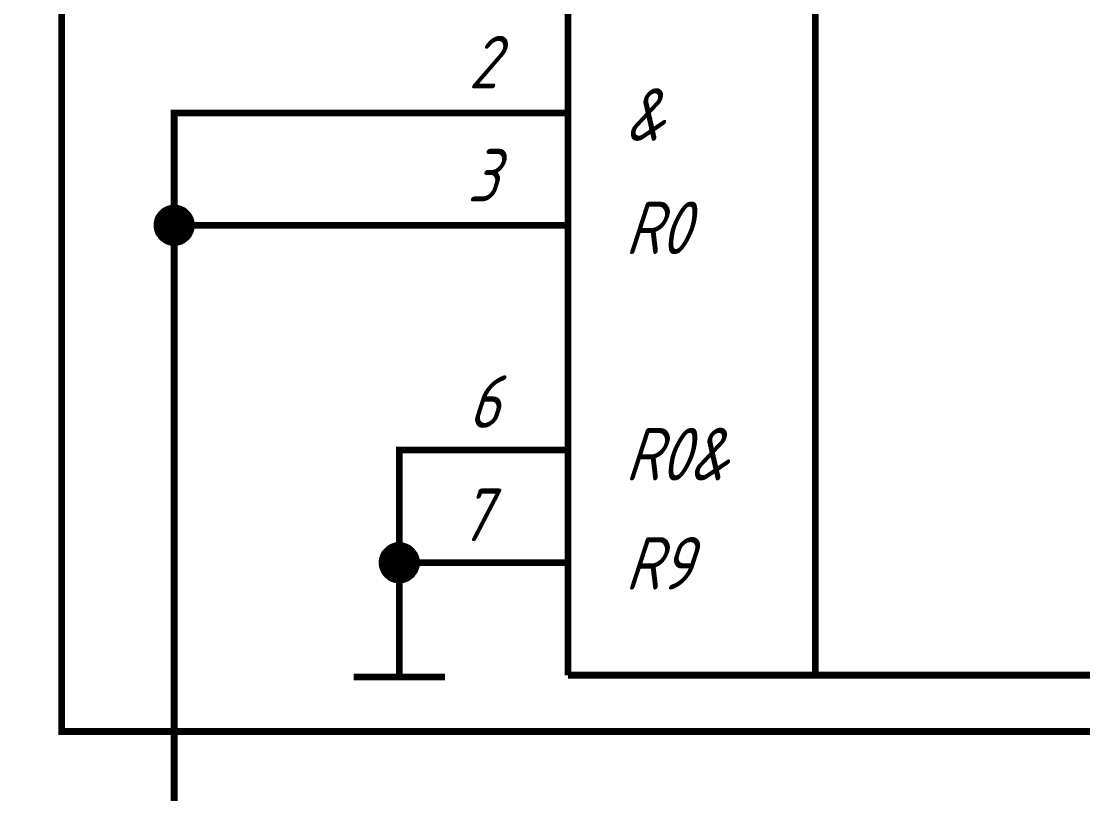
# Paper-space layout 'Layout1' of a CAD drawing. Header units: millimetres. Extents: x 0 to 420, y 0 to 297.
# Drawn here: x 218.31 to 265.48, y 232.37 to 266.72 of the extents above; entities that cross this region are included whole.
import ezdxf

# ---------------------------------------------------------------- set-up
doc = ezdxf.new("R2010")
doc.units = ezdxf.units.MM
doc.layers.add('Sheet', color=255, linetype='Continuous')
doc.styles.add('GOST', font='', dxfattribs={"oblique": 18})
doc.styles.get('GOST').set_extended_font_data('GOST type A')

psp = doc.layouts.get("Layout1")

# ---------------------------------------------------------------- linework, layer by layer
at = {"layer": 'Sheet'}
for points, const_width in [([(242.608, 237.645), (242.608, 282.642)], 0.3), ([(253.6, 282.642), (253.6, 237.645)], 0.3), ([(292.593, 190.144), (292.593, 235.141), (220.108, 235.141), (220.108, 277.645), (237.601, 277.645)], 0.3), ([(215.112, 185.147), (225.104, 185.147), (225.104, 195.141), (225.104, 200.15), (225.104, 257.645), (225.104, 262.642), (237.601, 262.642)], 0.3), ([(242.608, 262.642), (237.601, 262.642)], 0.3), ([(224.341, 257.645), (224.341, 257.69), (224.341, 257.724), (224.352, 257.757), (224.352, 257.802), (224.363, 257.836), (224.375, 257.87), (224.386, 257.915), (224.397, 257.948), (224.419, 257.982), (224.431, 258.016), (224.453, 258.038), (224.476, 258.072), (224.498, 258.105), (224.521, 258.128), (224.543, 258.162), (224.565, 258.184), (224.588, 258.206), (224.622, 258.24), (224.655, 258.263), (224.678, 258.285), (224.711, 258.296), (224.745, 258.319), (224.779, 258.33), (224.812, 258.352), (224.846, 258.364), (224.88, 258.375), (224.913, 258.386), (224.947, 258.397), (224.992, 258.397), (225.026, 258.409), (225.071, 258.409), (225.104, 258.409)], 0.3), ([(224.341, 257.645), (224.341, 257.69), (224.341, 257.724), (224.352, 257.757), (224.352, 257.802), (224.363, 257.836), (224.375, 257.87), (224.386, 257.915), (224.397, 257.948), (224.419, 257.982), (224.431, 258.016), (224.453, 258.038), (224.476, 258.072), (224.498, 258.105), (224.521, 258.128), (224.543, 258.162), (224.565, 258.184), (224.588, 258.206), (224.622, 258.24), (224.655, 258.263), (224.678, 258.285), (224.711, 258.296), (224.745, 258.319), (224.779, 258.33), (224.812, 258.352), (224.846, 258.364), (224.88, 258.375), (224.913, 258.386), (224.947, 258.397), (224.992, 258.397), (225.026, 258.409), (225.071, 258.409), (225.104, 258.409)], 0.3), ([(224.341, 257.645), (224.341, 257.69), (224.341, 257.724), (224.352, 257.757), (224.352, 257.802), (224.363, 257.836), (224.375, 257.87), (224.386, 257.915), (224.397, 257.948), (224.419, 257.982), (224.431, 258.016), (224.453, 258.038), (224.476, 258.072), (224.498, 258.105), (224.521, 258.128), (224.543, 258.162), (224.565, 258.184), (224.588, 258.206), (224.622, 258.24), (224.655, 258.263), (224.678, 258.285), (224.711, 258.296), (224.745, 258.319), (224.779, 258.33), (224.812, 258.352), (224.846, 258.364), (224.88, 258.375), (224.913, 258.386), (224.947, 258.397), (224.992, 258.397), (225.026, 258.409), (225.071, 258.409), (225.104, 258.409)], 0.3), ([(224.341, 257.645), (224.341, 257.69), (224.341, 257.724), (224.352, 257.757), (224.352, 257.802), (224.363, 257.836), (224.375, 257.87), (224.386, 257.915), (224.397, 257.948), (224.419, 257.982), (224.431, 258.016), (224.453, 258.038), (224.476, 258.072), (224.498, 258.105), (224.521, 258.128), (224.543, 258.162), (224.565, 258.184), (224.588, 258.206), (224.622, 258.24), (224.655, 258.263), (224.678, 258.285), (224.711, 258.296), (224.745, 258.319), (224.779, 258.33), (224.812, 258.352), (224.846, 258.364), (224.88, 258.375), (224.913, 258.386), (224.947, 258.397), (224.992, 258.397), (225.026, 258.409), (225.071, 258.409), (225.104, 258.409)], 0.3), ([(225.104, 258.409), (225.104, 258.409)], 0.3), ([(225.104, 258.409), (225.149, 258.409), (225.183, 258.409), (225.217, 258.397), (225.262, 258.397), (225.295, 258.386), (225.329, 258.375), (225.374, 258.364), (225.407, 258.352), (225.441, 258.33), (225.475, 258.319), (225.497, 258.296), (225.531, 258.285), (225.565, 258.263), (225.587, 258.24), (225.621, 258.206), (225.643, 258.184), (225.666, 258.162), (225.699, 258.128), (225.722, 258.105), (225.744, 258.072), (225.756, 258.038), (225.778, 258.016), (225.789, 257.982), (225.812, 257.948), (225.823, 257.915), (225.834, 257.87), (225.845, 257.836), (225.857, 257.802), (225.857, 257.757), (225.868, 257.724), (225.868, 257.69), (225.868, 257.645)], 0.3), ([(225.104, 258.409), (225.104, 258.409)], 0.3), ([(225.104, 258.409), (225.149, 258.409), (225.183, 258.409), (225.217, 258.397), (225.262, 258.397), (225.295, 258.386), (225.329, 258.375), (225.374, 258.364), (225.407, 258.352), (225.441, 258.33), (225.475, 258.319), (225.497, 258.296), (225.531, 258.285), (225.565, 258.263), (225.587, 258.24), (225.621, 258.206), (225.643, 258.184), (225.666, 258.162), (225.699, 258.128), (225.722, 258.105), (225.744, 258.072), (225.756, 258.038), (225.778, 258.016), (225.789, 257.982), (225.812, 257.948), (225.823, 257.915), (225.834, 257.87), (225.845, 257.836), (225.857, 257.802), (225.857, 257.757), (225.868, 257.724), (225.868, 257.69), (225.868, 257.645)], 0.3), ([(225.104, 258.409), (225.104, 258.409)], 0.3), ([(225.104, 258.409), (225.149, 258.409), (225.183, 258.409), (225.217, 258.397), (225.262, 258.397), (225.295, 258.386), (225.329, 258.375), (225.374, 258.364), (225.407, 258.352), (225.441, 258.33), (225.475, 258.319), (225.497, 258.296), (225.531, 258.285), (225.565, 258.263), (225.587, 258.24), (225.621, 258.206), (225.643, 258.184), (225.666, 258.162), (225.699, 258.128), (225.722, 258.105), (225.744, 258.072), (225.756, 258.038), (225.778, 258.016), (225.789, 257.982), (225.812, 257.948), (225.823, 257.915), (225.834, 257.87), (225.845, 257.836), (225.857, 257.802), (225.857, 257.757), (225.868, 257.724), (225.868, 257.69), (225.868, 257.645)], 0.3), ([(225.104, 258.409), (225.104, 258.409)], 0.3), ([(225.104, 258.409), (225.149, 258.409), (225.183, 258.409), (225.217, 258.397), (225.262, 258.397), (225.295, 258.386), (225.329, 258.375), (225.374, 258.364), (225.407, 258.352), (225.441, 258.33), (225.475, 258.319), (225.497, 258.296), (225.531, 258.285), (225.565, 258.263), (225.587, 258.24), (225.621, 258.206), (225.643, 258.184), (225.666, 258.162), (225.699, 258.128), (225.722, 258.105), (225.744, 258.072), (225.756, 258.038), (225.778, 258.016), (225.789, 257.982), (225.812, 257.948), (225.823, 257.915), (225.834, 257.87), (225.845, 257.836), (225.857, 257.802), (225.857, 257.757), (225.868, 257.724), (225.868, 257.69), (225.868, 257.645)], 0.3), ([(224.341, 257.645), (224.341, 257.69), (224.341, 257.724), (224.352, 257.757), (224.352, 257.802), (224.363, 257.836), (224.375, 257.87), (224.386, 257.915), (224.397, 257.948), (224.419, 257.982), (224.431, 258.016), (224.453, 258.038), (224.476, 258.072), (224.498, 258.105), (224.521, 258.128), (224.543, 258.162), (224.565, 258.184), (224.588, 258.206), (224.622, 258.24), (224.655, 258.263), (224.678, 258.285), (224.711, 258.296), (224.745, 258.319), (224.779, 258.33), (224.812, 258.352), (224.846, 258.364), (224.88, 258.375), (224.913, 258.386), (224.947, 258.397), (224.992, 258.397), (225.026, 258.409), (225.071, 258.409), (225.104, 258.409)], 0.0991), ([(224.341, 257.645), (224.341, 257.69), (224.341, 257.724), (224.352, 257.757), (224.352, 257.802), (224.363, 257.836), (224.375, 257.87), (224.386, 257.915), (224.397, 257.948), (224.419, 257.982), (224.431, 258.016), (224.453, 258.038), (224.476, 258.072), (224.498, 258.105), (224.521, 258.128), (224.543, 258.162), (224.565, 258.184), (224.588, 258.206), (224.622, 258.24), (224.655, 258.263), (224.678, 258.285), (224.711, 258.296), (224.745, 258.319), (224.779, 258.33), (224.812, 258.352), (224.846, 258.364), (224.88, 258.375), (224.913, 258.386), (224.947, 258.397), (224.992, 258.397), (225.026, 258.409), (225.071, 258.409), (225.104, 258.409)], 0.0991), ([(224.341, 257.645), (224.341, 257.69), (224.341, 257.724), (224.352, 257.757), (224.352, 257.802), (224.363, 257.836), (224.375, 257.87), (224.386, 257.915), (224.397, 257.948), (224.419, 257.982), (224.431, 258.016), (224.453, 258.038), (224.476, 258.072), (224.498, 258.105), (224.521, 258.128), (224.543, 258.162), (224.565, 258.184), (224.588, 258.206), (224.622, 258.24), (224.655, 258.263), (224.678, 258.285), (224.711, 258.296), (224.745, 258.319), (224.779, 258.33), (224.812, 258.352), (224.846, 258.364), (224.88, 258.375), (224.913, 258.386), (224.947, 258.397), (224.992, 258.397), (225.026, 258.409), (225.071, 258.409), (225.104, 258.409)], 0.0991), ([(224.341, 257.645), (224.341, 257.69), (224.341, 257.724), (224.352, 257.757), (224.352, 257.802), (224.363, 257.836), (224.375, 257.87), (224.386, 257.915), (224.397, 257.948), (224.419, 257.982), (224.431, 258.016), (224.453, 258.038), (224.476, 258.072), (224.498, 258.105), (224.521, 258.128), (224.543, 258.162), (224.565, 258.184), (224.588, 258.206), (224.622, 258.24), (224.655, 258.263), (224.678, 258.285), (224.711, 258.296), (224.745, 258.319), (224.779, 258.33), (224.812, 258.352), (224.846, 258.364), (224.88, 258.375), (224.913, 258.386), (224.947, 258.397), (224.992, 258.397), (225.026, 258.409), (225.071, 258.409), (225.104, 258.409)], 0.0991), ([(225.104, 258.409), (225.104, 258.409)], 0.0991), ([(225.104, 258.409), (225.149, 258.409), (225.183, 258.409), (225.217, 258.397), (225.262, 258.397), (225.295, 258.386), (225.329, 258.375), (225.374, 258.364), (225.407, 258.352), (225.441, 258.33), (225.475, 258.319), (225.497, 258.296), (225.531, 258.285), (225.565, 258.263), (225.587, 258.24), (225.621, 258.206), (225.643, 258.184), (225.666, 258.162), (225.699, 258.128), (225.722, 258.105), (225.744, 258.072), (225.756, 258.038), (225.778, 258.016), (225.789, 257.982), (225.812, 257.948), (225.823, 257.915), (225.834, 257.87), (225.845, 257.836), (225.857, 257.802), (225.857, 257.757), (225.868, 257.724), (225.868, 257.69), (225.868, 257.645)], 0.0991), ([(225.104, 258.409), (225.104, 258.409)], 0.0991), ([(225.104, 258.409), (225.149, 258.409), (225.183, 258.409), (225.217, 258.397), (225.262, 258.397), (225.295, 258.386), (225.329, 258.375), (225.374, 258.364), (225.407, 258.352), (225.441, 258.33), (225.475, 258.319), (225.497, 258.296), (225.531, 258.285), (225.565, 258.263), (225.587, 258.24), (225.621, 258.206), (225.643, 258.184), (225.666, 258.162), (225.699, 258.128), (225.722, 258.105), (225.744, 258.072), (225.756, 258.038), (225.778, 258.016), (225.789, 257.982), (225.812, 257.948), (225.823, 257.915), (225.834, 257.87), (225.845, 257.836), (225.857, 257.802), (225.857, 257.757), (225.868, 257.724), (225.868, 257.69), (225.868, 257.645)], 0.0991), ([(225.104, 258.409), (225.104, 258.409)], 0.0991), ([(225.104, 258.409), (225.149, 258.409), (225.183, 258.409), (225.217, 258.397), (225.262, 258.397), (225.295, 258.386), (225.329, 258.375), (225.374, 258.364), (225.407, 258.352), (225.441, 258.33), (225.475, 258.319), (225.497, 258.296), (225.531, 258.285), (225.565, 258.263), (225.587, 258.24), (225.621, 258.206), (225.643, 258.184), (225.666, 258.162), (225.699, 258.128), (225.722, 258.105), (225.744, 258.072), (225.756, 258.038), (225.778, 258.016), (225.789, 257.982), (225.812, 257.948), (225.823, 257.915), (225.834, 257.87), (225.845, 257.836), (225.857, 257.802), (225.857, 257.757), (225.868, 257.724), (225.868, 257.69), (225.868, 257.645)], 0.0991), ([(225.104, 258.409), (225.104, 258.409)], 0.0991), ([(225.104, 258.409), (225.149, 258.409), (225.183, 258.409), (225.217, 258.397), (225.262, 258.397), (225.295, 258.386), (225.329, 258.375), (225.374, 258.364), (225.407, 258.352), (225.441, 258.33), (225.475, 258.319), (225.497, 258.296), (225.531, 258.285), (225.565, 258.263), (225.587, 258.24), (225.621, 258.206), (225.643, 258.184), (225.666, 258.162), (225.699, 258.128), (225.722, 258.105), (225.744, 258.072), (225.756, 258.038), (225.778, 258.016), (225.789, 257.982), (225.812, 257.948), (225.823, 257.915), (225.834, 257.87), (225.845, 257.836), (225.857, 257.802), (225.857, 257.757), (225.868, 257.724), (225.868, 257.69), (225.868, 257.645)], 0.0991), ([(225.104, 256.881), (225.071, 256.881), (225.026, 256.881), (224.992, 256.893), (224.947, 256.893), (224.913, 256.904), (224.88, 256.915), (224.846, 256.926), (224.812, 256.938), (224.779, 256.96), (224.745, 256.971), (224.711, 256.994), (224.678, 257.016), (224.655, 257.039), (224.622, 257.061), (224.588, 257.084), (224.565, 257.106), (224.543, 257.128), (224.521, 257.162), (224.498, 257.196), (224.476, 257.218), (224.453, 257.252), (224.431, 257.286), (224.419, 257.319), (224.397, 257.353), (224.386, 257.387), (224.375, 257.42), (224.363, 257.454), (224.352, 257.488), (224.352, 257.533), (224.341, 257.566), (224.341, 257.611), (224.341, 257.645)], 0.3), ([(224.341, 257.645), (224.341, 257.645)], 0.3), ([(225.104, 256.881), (225.071, 256.881), (225.026, 256.881), (224.992, 256.893), (224.947, 256.893), (224.913, 256.904), (224.88, 256.915), (224.846, 256.926), (224.812, 256.938), (224.779, 256.96), (224.745, 256.971), (224.711, 256.994), (224.678, 257.016), (224.655, 257.039), (224.622, 257.061), (224.588, 257.084), (224.565, 257.106), (224.543, 257.128), (224.521, 257.162), (224.498, 257.196), (224.476, 257.218), (224.453, 257.252), (224.431, 257.286), (224.419, 257.319), (224.397, 257.353), (224.386, 257.387), (224.375, 257.42), (224.363, 257.454), (224.352, 257.488), (224.352, 257.533), (224.341, 257.566), (224.341, 257.611), (224.341, 257.645)], 0.3), ([(224.341, 257.645), (224.341, 257.645)], 0.3), ([(225.104, 256.881), (225.071, 256.881), (225.026, 256.881), (224.992, 256.893), (224.947, 256.893), (224.913, 256.904), (224.88, 256.915), (224.846, 256.926), (224.812, 256.938), (224.779, 256.96), (224.745, 256.971), (224.711, 256.994), (224.678, 257.016), (224.655, 257.039), (224.622, 257.061), (224.588, 257.084), (224.565, 257.106), (224.543, 257.128), (224.521, 257.162), (224.498, 257.196), (224.476, 257.218), (224.453, 257.252), (224.431, 257.286), (224.419, 257.319), (224.397, 257.353), (224.386, 257.387), (224.375, 257.42), (224.363, 257.454), (224.352, 257.488), (224.352, 257.533), (224.341, 257.566), (224.341, 257.611), (224.341, 257.645)], 0.3), ([(224.341, 257.645), (224.341, 257.645)], 0.3), ([(225.104, 256.881), (225.071, 256.881), (225.026, 256.881), (224.992, 256.893), (224.947, 256.893), (224.913, 256.904), (224.88, 256.915), (224.846, 256.926), (224.812, 256.938), (224.779, 256.96), (224.745, 256.971), (224.711, 256.994), (224.678, 257.016), (224.655, 257.039), (224.622, 257.061), (224.588, 257.084), (224.565, 257.106), (224.543, 257.128), (224.521, 257.162), (224.498, 257.196), (224.476, 257.218), (224.453, 257.252), (224.431, 257.286), (224.419, 257.319), (224.397, 257.353), (224.386, 257.387), (224.375, 257.42), (224.363, 257.454), (224.352, 257.488), (224.352, 257.533), (224.341, 257.566), (224.341, 257.611), (224.341, 257.645)], 0.3), ([(224.341, 257.645), (224.341, 257.645)], 0.3), ([(225.104, 256.881), (225.071, 256.881), (225.026, 256.881), (224.992, 256.893), (224.947, 256.893), (224.913, 256.904), (224.88, 256.915), (224.846, 256.926), (224.812, 256.938), (224.779, 256.96), (224.745, 256.971), (224.711, 256.994), (224.678, 257.016), (224.655, 257.039), (224.622, 257.061), (224.588, 257.084), (224.565, 257.106), (224.543, 257.128), (224.521, 257.162), (224.498, 257.196), (224.476, 257.218), (224.453, 257.252), (224.431, 257.286), (224.419, 257.319), (224.397, 257.353), (224.386, 257.387), (224.375, 257.42), (224.363, 257.454), (224.352, 257.488), (224.352, 257.533), (224.341, 257.566), (224.341, 257.611), (224.341, 257.645)], 0.0991), ([(224.341, 257.645), (224.341, 257.645)], 0.0991), ([(225.104, 256.881), (225.071, 256.881), (225.026, 256.881), (224.992, 256.893), (224.947, 256.893), (224.913, 256.904), (224.88, 256.915), (224.846, 256.926), (224.812, 256.938), (224.779, 256.96), (224.745, 256.971), (224.711, 256.994), (224.678, 257.016), (224.655, 257.039), (224.622, 257.061), (224.588, 257.084), (224.565, 257.106), (224.543, 257.128), (224.521, 257.162), (224.498, 257.196), (224.476, 257.218), (224.453, 257.252), (224.431, 257.286), (224.419, 257.319), (224.397, 257.353), (224.386, 257.387), (224.375, 257.42), (224.363, 257.454), (224.352, 257.488), (224.352, 257.533), (224.341, 257.566), (224.341, 257.611), (224.341, 257.645)], 0.0991), ([(224.341, 257.645), (224.341, 257.645)], 0.0991), ([(225.104, 256.881), (225.071, 256.881), (225.026, 256.881), (224.992, 256.893), (224.947, 256.893), (224.913, 256.904), (224.88, 256.915), (224.846, 256.926), (224.812, 256.938), (224.779, 256.96), (224.745, 256.971), (224.711, 256.994), (224.678, 257.016), (224.655, 257.039), (224.622, 257.061), (224.588, 257.084), (224.565, 257.106), (224.543, 257.128), (224.521, 257.162), (224.498, 257.196), (224.476, 257.218), (224.453, 257.252), (224.431, 257.286), (224.419, 257.319), (224.397, 257.353), (224.386, 257.387), (224.375, 257.42), (224.363, 257.454), (224.352, 257.488), (224.352, 257.533), (224.341, 257.566), (224.341, 257.611), (224.341, 257.645)], 0.0991), ([(224.341, 257.645), (224.341, 257.645)], 0.0991), ([(225.104, 256.881), (225.071, 256.881), (225.026, 256.881), (224.992, 256.893), (224.947, 256.893), (224.913, 256.904), (224.88, 256.915), (224.846, 256.926), (224.812, 256.938), (224.779, 256.96), (224.745, 256.971), (224.711, 256.994), (224.678, 257.016), (224.655, 257.039), (224.622, 257.061), (224.588, 257.084), (224.565, 257.106), (224.543, 257.128), (224.521, 257.162), (224.498, 257.196), (224.476, 257.218), (224.453, 257.252), (224.431, 257.286), (224.419, 257.319), (224.397, 257.353), (224.386, 257.387), (224.375, 257.42), (224.363, 257.454), (224.352, 257.488), (224.352, 257.533), (224.341, 257.566), (224.341, 257.611), (224.341, 257.645)], 0.0991), ([(224.341, 257.645), (224.341, 257.645)], 0.0991), ([(225.868, 257.645), (225.868, 257.611), (225.868, 257.566), (225.857, 257.533), (225.857, 257.488), (225.845, 257.454), (225.834, 257.42), (225.823, 257.387), (225.812, 257.353), (225.789, 257.319), (225.778, 257.286), (225.756, 257.252), (225.744, 257.218), (225.722, 257.196), (225.699, 257.162), (225.666, 257.128), (225.643, 257.106), (225.621, 257.084), (225.587, 257.061), (225.565, 257.039), (225.531, 257.016), (225.497, 256.994), (225.475, 256.971), (225.441, 256.96), (225.407, 256.938), (225.374, 256.926), (225.329, 256.915), (225.295, 256.904), (225.262, 256.893), (225.217, 256.893), (225.183, 256.881), (225.149, 256.881), (225.104, 256.881)], 0.3), ([(237.601, 257.645), (225.104, 257.645)], 0.3), ([(225.868, 257.645), (225.868, 257.611), (225.868, 257.566), (225.857, 257.533), (225.857, 257.488), (225.845, 257.454), (225.834, 257.42), (225.823, 257.387), (225.812, 257.353), (225.789, 257.319), (225.778, 257.286), (225.756, 257.252), (225.744, 257.218), (225.722, 257.196), (225.699, 257.162), (225.666, 257.128), (225.643, 257.106), (225.621, 257.084), (225.587, 257.061), (225.565, 257.039), (225.531, 257.016), (225.497, 256.994), (225.475, 256.971), (225.441, 256.96), (225.407, 256.938), (225.374, 256.926), (225.329, 256.915), (225.295, 256.904), (225.262, 256.893), (225.217, 256.893), (225.183, 256.881), (225.149, 256.881), (225.104, 256.881)], 0.3), ([(225.868, 257.645), (225.868, 257.611), (225.868, 257.566), (225.857, 257.533), (225.857, 257.488), (225.845, 257.454), (225.834, 257.42), (225.823, 257.387), (225.812, 257.353), (225.789, 257.319), (225.778, 257.286), (225.756, 257.252), (225.744, 257.218), (225.722, 257.196), (225.699, 257.162), (225.666, 257.128), (225.643, 257.106), (225.621, 257.084), (225.587, 257.061), (225.565, 257.039), (225.531, 257.016), (225.497, 256.994), (225.475, 256.971), (225.441, 256.96), (225.407, 256.938), (225.374, 256.926), (225.329, 256.915), (225.295, 256.904), (225.262, 256.893), (225.217, 256.893), (225.183, 256.881), (225.149, 256.881), (225.104, 256.881)], 0.3), ([(225.868, 257.645), (225.868, 257.611), (225.868, 257.566), (225.857, 257.533), (225.857, 257.488), (225.845, 257.454), (225.834, 257.42), (225.823, 257.387), (225.812, 257.353), (225.789, 257.319), (225.778, 257.286), (225.756, 257.252), (225.744, 257.218), (225.722, 257.196), (225.699, 257.162), (225.666, 257.128), (225.643, 257.106), (225.621, 257.084), (225.587, 257.061), (225.565, 257.039), (225.531, 257.016), (225.497, 256.994), (225.475, 256.971), (225.441, 256.96), (225.407, 256.938), (225.374, 256.926), (225.329, 256.915), (225.295, 256.904), (225.262, 256.893), (225.217, 256.893), (225.183, 256.881), (225.149, 256.881), (225.104, 256.881)], 0.3), ([(225.868, 257.645), (225.868, 257.611), (225.868, 257.566), (225.857, 257.533), (225.857, 257.488), (225.845, 257.454), (225.834, 257.42), (225.823, 257.387), (225.812, 257.353), (225.789, 257.319), (225.778, 257.286), (225.756, 257.252), (225.744, 257.218), (225.722, 257.196), (225.699, 257.162), (225.666, 257.128), (225.643, 257.106), (225.621, 257.084), (225.587, 257.061), (225.565, 257.039), (225.531, 257.016), (225.497, 256.994), (225.475, 256.971), (225.441, 256.96), (225.407, 256.938), (225.374, 256.926), (225.329, 256.915), (225.295, 256.904), (225.262, 256.893), (225.217, 256.893), (225.183, 256.881), (225.149, 256.881), (225.104, 256.881)], 0.0991), ([(225.868, 257.645), (225.868, 257.611), (225.868, 257.566), (225.857, 257.533), (225.857, 257.488), (225.845, 257.454), (225.834, 257.42), (225.823, 257.387), (225.812, 257.353), (225.789, 257.319), (225.778, 257.286), (225.756, 257.252), (225.744, 257.218), (225.722, 257.196), (225.699, 257.162), (225.666, 257.128), (225.643, 257.106), (225.621, 257.084), (225.587, 257.061), (225.565, 257.039), (225.531, 257.016), (225.497, 256.994), (225.475, 256.971), (225.441, 256.96), (225.407, 256.938), (225.374, 256.926), (225.329, 256.915), (225.295, 256.904), (225.262, 256.893), (225.217, 256.893), (225.183, 256.881), (225.149, 256.881), (225.104, 256.881)], 0.0991), ([(225.868, 257.645), (225.868, 257.611), (225.868, 257.566), (225.857, 257.533), (225.857, 257.488), (225.845, 257.454), (225.834, 257.42), (225.823, 257.387), (225.812, 257.353), (225.789, 257.319), (225.778, 257.286), (225.756, 257.252), (225.744, 257.218), (225.722, 257.196), (225.699, 257.162), (225.666, 257.128), (225.643, 257.106), (225.621, 257.084), (225.587, 257.061), (225.565, 257.039), (225.531, 257.016), (225.497, 256.994), (225.475, 256.971), (225.441, 256.96), (225.407, 256.938), (225.374, 256.926), (225.329, 256.915), (225.295, 256.904), (225.262, 256.893), (225.217, 256.893), (225.183, 256.881), (225.149, 256.881), (225.104, 256.881)], 0.0991), ([(225.868, 257.645), (225.868, 257.611), (225.868, 257.566), (225.857, 257.533), (225.857, 257.488), (225.845, 257.454), (225.834, 257.42), (225.823, 257.387), (225.812, 257.353), (225.789, 257.319), (225.778, 257.286), (225.756, 257.252), (225.744, 257.218), (225.722, 257.196), (225.699, 257.162), (225.666, 257.128), (225.643, 257.106), (225.621, 257.084), (225.587, 257.061), (225.565, 257.039), (225.531, 257.016), (225.497, 256.994), (225.475, 256.971), (225.441, 256.96), (225.407, 256.938), (225.374, 256.926), (225.329, 256.915), (225.295, 256.904), (225.262, 256.893), (225.217, 256.893), (225.183, 256.881), (225.149, 256.881), (225.104, 256.881)], 0.0991), ([(225.868, 257.645), (225.868, 257.645), (225.868, 257.645), (225.868, 257.645), (225.868, 257.645), (225.868, 257.645), (225.868, 257.645), (225.868, 257.645), (225.868, 257.645), (225.868, 257.645), (225.868, 257.645), (225.868, 257.645), (225.868, 257.645), (225.868, 257.645), (225.868, 257.645), (225.868, 257.645), (225.868, 257.645), (225.868, 257.645), (225.868, 257.645), (225.868, 257.645), (225.868, 257.645), (225.868, 257.645), (225.868, 257.645), (225.868, 257.645), (225.868, 257.645), (225.868, 257.645), (225.868, 257.645), (225.868, 257.645), (225.868, 257.645), (225.868, 257.645), (225.868, 257.645), (225.868, 257.645), (225.868, 257.645)], 0.3), ([(225.868, 257.645), (225.868, 257.645)], 0.3), ([(225.868, 257.645), (225.868, 257.645), (225.868, 257.645), (225.868, 257.645), (225.868, 257.645), (225.868, 257.645), (225.868, 257.645), (225.868, 257.645), (225.868, 257.645), (225.868, 257.645), (225.868, 257.645), (225.868, 257.645), (225.868, 257.645), (225.868, 257.645), (225.868, 257.645), (225.868, 257.645), (225.868, 257.645), (225.868, 257.645), (225.868, 257.645), (225.868, 257.645), (225.868, 257.645), (225.868, 257.645), (225.868, 257.645), (225.868, 257.645), (225.868, 257.645), (225.868, 257.645), (225.868, 257.645), (225.868, 257.645), (225.868, 257.645), (225.868, 257.645), (225.868, 257.645), (225.868, 257.645), (225.868, 257.645)], 0.3), ([(225.868, 257.645), (225.868, 257.645)], 0.3), ([(225.868, 257.645), (225.868, 257.645), (225.868, 257.645), (225.868, 257.645), (225.868, 257.645), (225.868, 257.645), (225.868, 257.645), (225.868, 257.645), (225.868, 257.645), (225.868, 257.645), (225.868, 257.645), (225.868, 257.645), (225.868, 257.645), (225.868, 257.645), (225.868, 257.645), (225.868, 257.645), (225.868, 257.645), (225.868, 257.645), (225.868, 257.645), (225.868, 257.645), (225.868, 257.645), (225.868, 257.645), (225.868, 257.645), (225.868, 257.645), (225.868, 257.645), (225.868, 257.645), (225.868, 257.645), (225.868, 257.645), (225.868, 257.645), (225.868, 257.645), (225.868, 257.645), (225.868, 257.645), (225.868, 257.645)], 0.3), ([(225.868, 257.645), (225.868, 257.645)], 0.3), ([(225.868, 257.645), (225.868, 257.645), (225.868, 257.645), (225.868, 257.645), (225.868, 257.645), (225.868, 257.645), (225.868, 257.645), (225.868, 257.645), (225.868, 257.645), (225.868, 257.645), (225.868, 257.645), (225.868, 257.645), (225.868, 257.645), (225.868, 257.645), (225.868, 257.645), (225.868, 257.645), (225.868, 257.645), (225.868, 257.645), (225.868, 257.645), (225.868, 257.645), (225.868, 257.645), (225.868, 257.645), (225.868, 257.645), (225.868, 257.645), (225.868, 257.645), (225.868, 257.645), (225.868, 257.645), (225.868, 257.645), (225.868, 257.645), (225.868, 257.645), (225.868, 257.645), (225.868, 257.645), (225.868, 257.645)], 0.3), ([(225.868, 257.645), (225.868, 257.645)], 0.3), ([(225.868, 257.645), (225.868, 257.645), (225.868, 257.645), (225.868, 257.645), (225.868, 257.645), (225.868, 257.645), (225.868, 257.645), (225.868, 257.645), (225.868, 257.645), (225.868, 257.645), (225.868, 257.645), (225.868, 257.645), (225.868, 257.645), (225.868, 257.645), (225.868, 257.645), (225.868, 257.645), (225.868, 257.645), (225.868, 257.645), (225.868, 257.645), (225.868, 257.645), (225.868, 257.645), (225.868, 257.645), (225.868, 257.645), (225.868, 257.645), (225.868, 257.645), (225.868, 257.645), (225.868, 257.645), (225.868, 257.645), (225.868, 257.645), (225.868, 257.645), (225.868, 257.645), (225.868, 257.645), (225.868, 257.645)], 0.0991), ([(225.868, 257.645), (225.868, 257.645)], 0.0991), ([(225.868, 257.645), (225.868, 257.645), (225.868, 257.645), (225.868, 257.645), (225.868, 257.645), (225.868, 257.645), (225.868, 257.645), (225.868, 257.645), (225.868, 257.645), (225.868, 257.645), (225.868, 257.645), (225.868, 257.645), (225.868, 257.645), (225.868, 257.645), (225.868, 257.645), (225.868, 257.645), (225.868, 257.645), (225.868, 257.645), (225.868, 257.645), (225.868, 257.645), (225.868, 257.645), (225.868, 257.645), (225.868, 257.645), (225.868, 257.645), (225.868, 257.645), (225.868, 257.645), (225.868, 257.645), (225.868, 257.645), (225.868, 257.645), (225.868, 257.645), (225.868, 257.645), (225.868, 257.645), (225.868, 257.645)], 0.0991), ([(225.868, 257.645), (225.868, 257.645)], 0.0991), ([(225.868, 257.645), (225.868, 257.645), (225.868, 257.645), (225.868, 257.645), (225.868, 257.645), (225.868, 257.645), (225.868, 257.645), (225.868, 257.645), (225.868, 257.645), (225.868, 257.645), (225.868, 257.645), (225.868, 257.645), (225.868, 257.645), (225.868, 257.645), (225.868, 257.645), (225.868, 257.645), (225.868, 257.645), (225.868, 257.645), (225.868, 257.645), (225.868, 257.645), (225.868, 257.645), (225.868, 257.645), (225.868, 257.645), (225.868, 257.645), (225.868, 257.645), (225.868, 257.645), (225.868, 257.645), (225.868, 257.645), (225.868, 257.645), (225.868, 257.645), (225.868, 257.645), (225.868, 257.645), (225.868, 257.645)], 0.0991), ([(225.868, 257.645), (225.868, 257.645)], 0.0991), ([(225.868, 257.645), (225.868, 257.645), (225.868, 257.645), (225.868, 257.645), (225.868, 257.645), (225.868, 257.645), (225.868, 257.645), (225.868, 257.645), (225.868, 257.645), (225.868, 257.645), (225.868, 257.645), (225.868, 257.645), (225.868, 257.645), (225.868, 257.645), (225.868, 257.645), (225.868, 257.645), (225.868, 257.645), (225.868, 257.645), (225.868, 257.645), (225.868, 257.645), (225.868, 257.645), (225.868, 257.645), (225.868, 257.645), (225.868, 257.645), (225.868, 257.645), (225.868, 257.645), (225.868, 257.645), (225.868, 257.645), (225.868, 257.645), (225.868, 257.645), (225.868, 257.645), (225.868, 257.645), (225.868, 257.645)], 0.0991), ([(225.868, 257.645), (225.868, 257.645)], 0.0991), ([(242.608, 257.645), (237.601, 257.645)], 0.3), ([(237.601, 242.642), (235.108, 242.642), (235.108, 247.651), (237.601, 247.651)], 0.3), ([(242.608, 247.651), (237.601, 247.651)], 0.3), ([(234.345, 242.642), (234.345, 242.687), (234.345, 242.721), (234.356, 242.755), (234.356, 242.799), (234.367, 242.833), (234.378, 242.867), (234.39, 242.912), (234.401, 242.945), (234.423, 242.979), (234.434, 243.013), (234.457, 243.035), (234.468, 243.069), (234.491, 243.103), (234.513, 243.125), (234.547, 243.159), (234.569, 243.181), (234.592, 243.204), (234.625, 243.237), (234.648, 243.26), (234.681, 243.282), (234.715, 243.294), (234.738, 243.316), (234.771, 243.327), (234.805, 243.35), (234.839, 243.361), (234.884, 243.372), (234.917, 243.383), (234.951, 243.395), (234.996, 243.395), (235.03, 243.406), (235.063, 243.406), (235.108, 243.406)], 0.3), ([(234.345, 242.642), (234.345, 242.687), (234.345, 242.721), (234.356, 242.755), (234.356, 242.799), (234.367, 242.833), (234.378, 242.867), (234.39, 242.912), (234.401, 242.945), (234.423, 242.979), (234.434, 243.013), (234.457, 243.035), (234.468, 243.069), (234.491, 243.103), (234.513, 243.125), (234.547, 243.159), (234.569, 243.181), (234.592, 243.204), (234.625, 243.237), (234.648, 243.26), (234.681, 243.282), (234.715, 243.294), (234.738, 243.316), (234.771, 243.327), (234.805, 243.35), (234.839, 243.361), (234.884, 243.372), (234.917, 243.383), (234.951, 243.395), (234.996, 243.395), (235.03, 243.406), (235.063, 243.406), (235.108, 243.406)], 0.3), ([(234.345, 242.642), (234.345, 242.687), (234.345, 242.721), (234.356, 242.755), (234.356, 242.799), (234.367, 242.833), (234.378, 242.867), (234.39, 242.912), (234.401, 242.945), (234.423, 242.979), (234.434, 243.013), (234.457, 243.035), (234.468, 243.069), (234.491, 243.103), (234.513, 243.125), (234.547, 243.159), (234.569, 243.181), (234.592, 243.204), (234.625, 243.237), (234.648, 243.26), (234.681, 243.282), (234.715, 243.294), (234.738, 243.316), (234.771, 243.327), (234.805, 243.35), (234.839, 243.361), (234.884, 243.372), (234.917, 243.383), (234.951, 243.395), (234.996, 243.395), (235.03, 243.406), (235.063, 243.406), (235.108, 243.406)], 0.3), ([(234.345, 242.642), (234.345, 242.687), (234.345, 242.721), (234.356, 242.755), (234.356, 242.799), (234.367, 242.833), (234.378, 242.867), (234.39, 242.912), (234.401, 242.945), (234.423, 242.979), (234.434, 243.013), (234.457, 243.035), (234.468, 243.069), (234.491, 243.103), (234.513, 243.125), (234.547, 243.159), (234.569, 243.181), (234.592, 243.204), (234.625, 243.237), (234.648, 243.26), (234.681, 243.282), (234.715, 243.294), (234.738, 243.316), (234.771, 243.327), (234.805, 243.35), (234.839, 243.361), (234.884, 243.372), (234.917, 243.383), (234.951, 243.395), (234.996, 243.395), (235.03, 243.406), (235.063, 243.406), (235.108, 243.406)], 0.3), ([(234.345, 242.642), (234.345, 242.687), (234.345, 242.721), (234.356, 242.755), (234.356, 242.799), (234.367, 242.833), (234.378, 242.867), (234.39, 242.912), (234.401, 242.945), (234.423, 242.979), (234.434, 243.013), (234.457, 243.035), (234.468, 243.069), (234.491, 243.103), (234.513, 243.125), (234.547, 243.159), (234.569, 243.181), (234.592, 243.204), (234.625, 243.237), (234.648, 243.26), (234.681, 243.282), (234.715, 243.294), (234.738, 243.316), (234.771, 243.327), (234.805, 243.35), (234.839, 243.361), (234.884, 243.372), (234.917, 243.383), (234.951, 243.395), (234.996, 243.395), (235.03, 243.406), (235.063, 243.406), (235.108, 243.406)], 0.0991), ([(234.345, 242.642), (234.345, 242.687), (234.345, 242.721), (234.356, 242.755), (234.356, 242.799), (234.367, 242.833), (234.378, 242.867), (234.39, 242.912), (234.401, 242.945), (234.423, 242.979), (234.434, 243.013), (234.457, 243.035), (234.468, 243.069), (234.491, 243.103), (234.513, 243.125), (234.547, 243.159), (234.569, 243.181), (234.592, 243.204), (234.625, 243.237), (234.648, 243.26), (234.681, 243.282), (234.715, 243.294), (234.738, 243.316), (234.771, 243.327), (234.805, 243.35), (234.839, 243.361), (234.884, 243.372), (234.917, 243.383), (234.951, 243.395), (234.996, 243.395), (235.03, 243.406), (235.063, 243.406), (235.108, 243.406)], 0.0991), ([(234.345, 242.642), (234.345, 242.687), (234.345, 242.721), (234.356, 242.755), (234.356, 242.799), (234.367, 242.833), (234.378, 242.867), (234.39, 242.912), (234.401, 242.945), (234.423, 242.979), (234.434, 243.013), (234.457, 243.035), (234.468, 243.069), (234.491, 243.103), (234.513, 243.125), (234.547, 243.159), (234.569, 243.181), (234.592, 243.204), (234.625, 243.237), (234.648, 243.26), (234.681, 243.282), (234.715, 243.294), (234.738, 243.316), (234.771, 243.327), (234.805, 243.35), (234.839, 243.361), (234.884, 243.372), (234.917, 243.383), (234.951, 243.395), (234.996, 243.395), (235.03, 243.406), (235.063, 243.406), (235.108, 243.406)], 0.0991), ([(234.345, 242.642), (234.345, 242.687), (234.345, 242.721), (234.356, 242.755), (234.356, 242.799), (234.367, 242.833), (234.378, 242.867), (234.39, 242.912), (234.401, 242.945), (234.423, 242.979), (234.434, 243.013), (234.457, 243.035), (234.468, 243.069), (234.491, 243.103), (234.513, 243.125), (234.547, 243.159), (234.569, 243.181), (234.592, 243.204), (234.625, 243.237), (234.648, 243.26), (234.681, 243.282), (234.715, 243.294), (234.738, 243.316), (234.771, 243.327), (234.805, 243.35), (234.839, 243.361), (234.884, 243.372), (234.917, 243.383), (234.951, 243.395), (234.996, 243.395), (235.03, 243.406), (235.063, 243.406), (235.108, 243.406)], 0.0991), ([(235.108, 243.406), (235.108, 243.406)], 0.3), ([(235.108, 243.406), (235.142, 243.406), (235.187, 243.406), (235.22, 243.395), (235.265, 243.395), (235.299, 243.383), (235.333, 243.372), (235.366, 243.361), (235.4, 243.35), (235.434, 243.327), (235.467, 243.316), (235.501, 243.294), (235.535, 243.282), (235.557, 243.26), (235.591, 243.237), (235.625, 243.204), (235.647, 243.181), (235.669, 243.159), (235.692, 243.125), (235.714, 243.103), (235.737, 243.069), (235.759, 243.035), (235.782, 243.013), (235.793, 242.979), (235.815, 242.945), (235.827, 242.912), (235.838, 242.867), (235.849, 242.833), (235.86, 242.799), (235.86, 242.755), (235.872, 242.721), (235.872, 242.687), (235.872, 242.642)], 0.3), ([(235.108, 243.406), (235.108, 243.406)], 0.3), ([(235.108, 243.406), (235.142, 243.406), (235.187, 243.406), (235.22, 243.395), (235.265, 243.395), (235.299, 243.383), (235.333, 243.372), (235.366, 243.361), (235.4, 243.35), (235.434, 243.327), (235.467, 243.316), (235.501, 243.294), (235.535, 243.282), (235.557, 243.26), (235.591, 243.237), (235.625, 243.204), (235.647, 243.181), (235.669, 243.159), (235.692, 243.125), (235.714, 243.103), (235.737, 243.069), (235.759, 243.035), (235.782, 243.013), (235.793, 242.979), (235.815, 242.945), (235.827, 242.912), (235.838, 242.867), (235.849, 242.833), (235.86, 242.799), (235.86, 242.755), (235.872, 242.721), (235.872, 242.687), (235.872, 242.642)], 0.3), ([(235.108, 243.406), (235.108, 243.406)], 0.3), ([(235.108, 243.406), (235.142, 243.406), (235.187, 243.406), (235.22, 243.395), (235.265, 243.395), (235.299, 243.383), (235.333, 243.372), (235.366, 243.361), (235.4, 243.35), (235.434, 243.327), (235.467, 243.316), (235.501, 243.294), (235.535, 243.282), (235.557, 243.26), (235.591, 243.237), (235.625, 243.204), (235.647, 243.181), (235.669, 243.159), (235.692, 243.125), (235.714, 243.103), (235.737, 243.069), (235.759, 243.035), (235.782, 243.013), (235.793, 242.979), (235.815, 242.945), (235.827, 242.912), (235.838, 242.867), (235.849, 242.833), (235.86, 242.799), (235.86, 242.755), (235.872, 242.721), (235.872, 242.687), (235.872, 242.642)], 0.3), ([(235.108, 243.406), (235.108, 243.406)], 0.3), ([(235.108, 243.406), (235.142, 243.406), (235.187, 243.406), (235.22, 243.395), (235.265, 243.395), (235.299, 243.383), (235.333, 243.372), (235.366, 243.361), (235.4, 243.35), (235.434, 243.327), (235.467, 243.316), (235.501, 243.294), (235.535, 243.282), (235.557, 243.26), (235.591, 243.237), (235.625, 243.204), (235.647, 243.181), (235.669, 243.159), (235.692, 243.125), (235.714, 243.103), (235.737, 243.069), (235.759, 243.035), (235.782, 243.013), (235.793, 242.979), (235.815, 242.945), (235.827, 242.912), (235.838, 242.867), (235.849, 242.833), (235.86, 242.799), (235.86, 242.755), (235.872, 242.721), (235.872, 242.687), (235.872, 242.642)], 0.3), ([(235.108, 243.406), (235.108, 243.406)], 0.0991), ([(235.108, 243.406), (235.142, 243.406), (235.187, 243.406), (235.22, 243.395), (235.265, 243.395), (235.299, 243.383), (235.333, 243.372), (235.366, 243.361), (235.4, 243.35), (235.434, 243.327), (235.467, 243.316), (235.501, 243.294), (235.535, 243.282), (235.557, 243.26), (235.591, 243.237), (235.625, 243.204), (235.647, 243.181), (235.669, 243.159), (235.692, 243.125), (235.714, 243.103), (235.737, 243.069), (235.759, 243.035), (235.782, 243.013), (235.793, 242.979), (235.815, 242.945), (235.827, 242.912), (235.838, 242.867), (235.849, 242.833), (235.86, 242.799), (235.86, 242.755), (235.872, 242.721), (235.872, 242.687), (235.872, 242.642)], 0.0991), ([(235.108, 243.406), (235.108, 243.406)], 0.0991), ([(235.108, 243.406), (235.142, 243.406), (235.187, 243.406), (235.22, 243.395), (235.265, 243.395), (235.299, 243.383), (235.333, 243.372), (235.366, 243.361), (235.4, 243.35), (235.434, 243.327), (235.467, 243.316), (235.501, 243.294), (235.535, 243.282), (235.557, 243.26), (235.591, 243.237), (235.625, 243.204), (235.647, 243.181), (235.669, 243.159), (235.692, 243.125), (235.714, 243.103), (235.737, 243.069), (235.759, 243.035), (235.782, 243.013), (235.793, 242.979), (235.815, 242.945), (235.827, 242.912), (235.838, 242.867), (235.849, 242.833), (235.86, 242.799), (235.86, 242.755), (235.872, 242.721), (235.872, 242.687), (235.872, 242.642)], 0.0991), ([(235.108, 243.406), (235.108, 243.406)], 0.0991), ([(235.108, 243.406), (235.142, 243.406), (235.187, 243.406), (235.22, 243.395), (235.265, 243.395), (235.299, 243.383), (235.333, 243.372), (235.366, 243.361), (235.4, 243.35), (235.434, 243.327), (235.467, 243.316), (235.501, 243.294), (235.535, 243.282), (235.557, 243.26), (235.591, 243.237), (235.625, 243.204), (235.647, 243.181), (235.669, 243.159), (235.692, 243.125), (235.714, 243.103), (235.737, 243.069), (235.759, 243.035), (235.782, 243.013), (235.793, 242.979), (235.815, 242.945), (235.827, 242.912), (235.838, 242.867), (235.849, 242.833), (235.86, 242.799), (235.86, 242.755), (235.872, 242.721), (235.872, 242.687), (235.872, 242.642)], 0.0991), ([(235.108, 243.406), (235.108, 243.406)], 0.0991), ([(235.108, 243.406), (235.142, 243.406), (235.187, 243.406), (235.22, 243.395), (235.265, 243.395), (235.299, 243.383), (235.333, 243.372), (235.366, 243.361), (235.4, 243.35), (235.434, 243.327), (235.467, 243.316), (235.501, 243.294), (235.535, 243.282), (235.557, 243.26), (235.591, 243.237), (235.625, 243.204), (235.647, 243.181), (235.669, 243.159), (235.692, 243.125), (235.714, 243.103), (235.737, 243.069), (235.759, 243.035), (235.782, 243.013), (235.793, 242.979), (235.815, 242.945), (235.827, 242.912), (235.838, 242.867), (235.849, 242.833), (235.86, 242.799), (235.86, 242.755), (235.872, 242.721), (235.872, 242.687), (235.872, 242.642)], 0.0991), ([(235.108, 241.879), (235.063, 241.879), (235.03, 241.879), (234.996, 241.89), (234.951, 241.89), (234.917, 241.901), (234.884, 241.912), (234.839, 241.924), (234.805, 241.935), (234.771, 241.957), (234.738, 241.968), (234.715, 241.991), (234.681, 242.013), (234.648, 242.036), (234.625, 242.058), (234.592, 242.081), (234.569, 242.103), (234.547, 242.126), (234.513, 242.159), (234.491, 242.193), (234.468, 242.216), (234.457, 242.249), (234.434, 242.283), (234.423, 242.317), (234.401, 242.35), (234.39, 242.384), (234.378, 242.418), (234.367, 242.451), (234.356, 242.485), (234.356, 242.53), (234.345, 242.564), (234.345, 242.609), (234.345, 242.642)], 0.3), ([(234.345, 242.642), (234.345, 242.642)], 0.3), ([(235.108, 241.879), (235.063, 241.879), (235.03, 241.879), (234.996, 241.89), (234.951, 241.89), (234.917, 241.901), (234.884, 241.912), (234.839, 241.924), (234.805, 241.935), (234.771, 241.957), (234.738, 241.968), (234.715, 241.991), (234.681, 242.013), (234.648, 242.036), (234.625, 242.058), (234.592, 242.081), (234.569, 242.103), (234.547, 242.126), (234.513, 242.159), (234.491, 242.193), (234.468, 242.216), (234.457, 242.249), (234.434, 242.283), (234.423, 242.317), (234.401, 242.35), (234.39, 242.384), (234.378, 242.418), (234.367, 242.451), (234.356, 242.485), (234.356, 242.53), (234.345, 242.564), (234.345, 242.609), (234.345, 242.642)], 0.3), ([(234.345, 242.642), (234.345, 242.642)], 0.3), ([(235.108, 241.879), (235.063, 241.879), (235.03, 241.879), (234.996, 241.89), (234.951, 241.89), (234.917, 241.901), (234.884, 241.912), (234.839, 241.924), (234.805, 241.935), (234.771, 241.957), (234.738, 241.968), (234.715, 241.991), (234.681, 242.013), (234.648, 242.036), (234.625, 242.058), (234.592, 242.081), (234.569, 242.103), (234.547, 242.126), (234.513, 242.159), (234.491, 242.193), (234.468, 242.216), (234.457, 242.249), (234.434, 242.283), (234.423, 242.317), (234.401, 242.35), (234.39, 242.384), (234.378, 242.418), (234.367, 242.451), (234.356, 242.485), (234.356, 242.53), (234.345, 242.564), (234.345, 242.609), (234.345, 242.642)], 0.3), ([(234.345, 242.642), (234.345, 242.642)], 0.3), ([(235.108, 241.879), (235.063, 241.879), (235.03, 241.879), (234.996, 241.89), (234.951, 241.89), (234.917, 241.901), (234.884, 241.912), (234.839, 241.924), (234.805, 241.935), (234.771, 241.957), (234.738, 241.968), (234.715, 241.991), (234.681, 242.013), (234.648, 242.036), (234.625, 242.058), (234.592, 242.081), (234.569, 242.103), (234.547, 242.126), (234.513, 242.159), (234.491, 242.193), (234.468, 242.216), (234.457, 242.249), (234.434, 242.283), (234.423, 242.317), (234.401, 242.35), (234.39, 242.384), (234.378, 242.418), (234.367, 242.451), (234.356, 242.485), (234.356, 242.53), (234.345, 242.564), (234.345, 242.609), (234.345, 242.642)], 0.3), ([(234.345, 242.642), (234.345, 242.642)], 0.3), ([(235.108, 241.879), (235.063, 241.879), (235.03, 241.879), (234.996, 241.89), (234.951, 241.89), (234.917, 241.901), (234.884, 241.912), (234.839, 241.924), (234.805, 241.935), (234.771, 241.957), (234.738, 241.968), (234.715, 241.991), (234.681, 242.013), (234.648, 242.036), (234.625, 242.058), (234.592, 242.081), (234.569, 242.103), (234.547, 242.126), (234.513, 242.159), (234.491, 242.193), (234.468, 242.216), (234.457, 242.249), (234.434, 242.283), (234.423, 242.317), (234.401, 242.35), (234.39, 242.384), (234.378, 242.418), (234.367, 242.451), (234.356, 242.485), (234.356, 242.53), (234.345, 242.564), (234.345, 242.609), (234.345, 242.642)], 0.0991), ([(234.345, 242.642), (234.345, 242.642)], 0.0991), ([(235.108, 241.879), (235.063, 241.879), (235.03, 241.879), (234.996, 241.89), (234.951, 241.89), (234.917, 241.901), (234.884, 241.912), (234.839, 241.924), (234.805, 241.935), (234.771, 241.957), (234.738, 241.968), (234.715, 241.991), (234.681, 242.013), (234.648, 242.036), (234.625, 242.058), (234.592, 242.081), (234.569, 242.103), (234.547, 242.126), (234.513, 242.159), (234.491, 242.193), (234.468, 242.216), (234.457, 242.249), (234.434, 242.283), (234.423, 242.317), (234.401, 242.35), (234.39, 242.384), (234.378, 242.418), (234.367, 242.451), (234.356, 242.485), (234.356, 242.53), (234.345, 242.564), (234.345, 242.609), (234.345, 242.642)], 0.0991), ([(234.345, 242.642), (234.345, 242.642)], 0.0991), ([(235.108, 241.879), (235.063, 241.879), (235.03, 241.879), (234.996, 241.89), (234.951, 241.89), (234.917, 241.901), (234.884, 241.912), (234.839, 241.924), (234.805, 241.935), (234.771, 241.957), (234.738, 241.968), (234.715, 241.991), (234.681, 242.013), (234.648, 242.036), (234.625, 242.058), (234.592, 242.081), (234.569, 242.103), (234.547, 242.126), (234.513, 242.159), (234.491, 242.193), (234.468, 242.216), (234.457, 242.249), (234.434, 242.283), (234.423, 242.317), (234.401, 242.35), (234.39, 242.384), (234.378, 242.418), (234.367, 242.451), (234.356, 242.485), (234.356, 242.53), (234.345, 242.564), (234.345, 242.609), (234.345, 242.642)], 0.0991), ([(234.345, 242.642), (234.345, 242.642)], 0.0991), ([(235.108, 241.879), (235.063, 241.879), (235.03, 241.879), (234.996, 241.89), (234.951, 241.89), (234.917, 241.901), (234.884, 241.912), (234.839, 241.924), (234.805, 241.935), (234.771, 241.957), (234.738, 241.968), (234.715, 241.991), (234.681, 242.013), (234.648, 242.036), (234.625, 242.058), (234.592, 242.081), (234.569, 242.103), (234.547, 242.126), (234.513, 242.159), (234.491, 242.193), (234.468, 242.216), (234.457, 242.249), (234.434, 242.283), (234.423, 242.317), (234.401, 242.35), (234.39, 242.384), (234.378, 242.418), (234.367, 242.451), (234.356, 242.485), (234.356, 242.53), (234.345, 242.564), (234.345, 242.609), (234.345, 242.642)], 0.0991), ([(234.345, 242.642), (234.345, 242.642)], 0.0991), ([(235.108, 242.642), (235.108, 237.566)], 0.3), ([(235.872, 242.642), (235.872, 242.609), (235.872, 242.564), (235.86, 242.53), (235.86, 242.485), (235.849, 242.451), (235.838, 242.418), (235.827, 242.384), (235.815, 242.35), (235.793, 242.317), (235.782, 242.283), (235.759, 242.249), (235.737, 242.216), (235.714, 242.193), (235.692, 242.159), (235.669, 242.126), (235.647, 242.103), (235.625, 242.081), (235.591, 242.058), (235.557, 242.036), (235.535, 242.013), (235.501, 241.991), (235.467, 241.968), (235.434, 241.957), (235.4, 241.935), (235.366, 241.924), (235.333, 241.912), (235.299, 241.901), (235.265, 241.89), (235.22, 241.89), (235.187, 241.879), (235.142, 241.879), (235.108, 241.879)], 0.3), ([(235.872, 242.642), (235.872, 242.609), (235.872, 242.564), (235.86, 242.53), (235.86, 242.485), (235.849, 242.451), (235.838, 242.418), (235.827, 242.384), (235.815, 242.35), (235.793, 242.317), (235.782, 242.283), (235.759, 242.249), (235.737, 242.216), (235.714, 242.193), (235.692, 242.159), (235.669, 242.126), (235.647, 242.103), (235.625, 242.081), (235.591, 242.058), (235.557, 242.036), (235.535, 242.013), (235.501, 241.991), (235.467, 241.968), (235.434, 241.957), (235.4, 241.935), (235.366, 241.924), (235.333, 241.912), (235.299, 241.901), (235.265, 241.89), (235.22, 241.89), (235.187, 241.879), (235.142, 241.879), (235.108, 241.879)], 0.3), ([(235.872, 242.642), (235.872, 242.609), (235.872, 242.564), (235.86, 242.53), (235.86, 242.485), (235.849, 242.451), (235.838, 242.418), (235.827, 242.384), (235.815, 242.35), (235.793, 242.317), (235.782, 242.283), (235.759, 242.249), (235.737, 242.216), (235.714, 242.193), (235.692, 242.159), (235.669, 242.126), (235.647, 242.103), (235.625, 242.081), (235.591, 242.058), (235.557, 242.036), (235.535, 242.013), (235.501, 241.991), (235.467, 241.968), (235.434, 241.957), (235.4, 241.935), (235.366, 241.924), (235.333, 241.912), (235.299, 241.901), (235.265, 241.89), (235.22, 241.89), (235.187, 241.879), (235.142, 241.879), (235.108, 241.879)], 0.3), ([(235.872, 242.642), (235.872, 242.609), (235.872, 242.564), (235.86, 242.53), (235.86, 242.485), (235.849, 242.451), (235.838, 242.418), (235.827, 242.384), (235.815, 242.35), (235.793, 242.317), (235.782, 242.283), (235.759, 242.249), (235.737, 242.216), (235.714, 242.193), (235.692, 242.159), (235.669, 242.126), (235.647, 242.103), (235.625, 242.081), (235.591, 242.058), (235.557, 242.036), (235.535, 242.013), (235.501, 241.991), (235.467, 241.968), (235.434, 241.957), (235.4, 241.935), (235.366, 241.924), (235.333, 241.912), (235.299, 241.901), (235.265, 241.89), (235.22, 241.89), (235.187, 241.879), (235.142, 241.879), (235.108, 241.879)], 0.3), ([(235.872, 242.642), (235.872, 242.609), (235.872, 242.564), (235.86, 242.53), (235.86, 242.485), (235.849, 242.451), (235.838, 242.418), (235.827, 242.384), (235.815, 242.35), (235.793, 242.317), (235.782, 242.283), (235.759, 242.249), (235.737, 242.216), (235.714, 242.193), (235.692, 242.159), (235.669, 242.126), (235.647, 242.103), (235.625, 242.081), (235.591, 242.058), (235.557, 242.036), (235.535, 242.013), (235.501, 241.991), (235.467, 241.968), (235.434, 241.957), (235.4, 241.935), (235.366, 241.924), (235.333, 241.912), (235.299, 241.901), (235.265, 241.89), (235.22, 241.89), (235.187, 241.879), (235.142, 241.879), (235.108, 241.879)], 0.0991), ([(235.872, 242.642), (235.872, 242.609), (235.872, 242.564), (235.86, 242.53), (235.86, 242.485), (235.849, 242.451), (235.838, 242.418), (235.827, 242.384), (235.815, 242.35), (235.793, 242.317), (235.782, 242.283), (235.759, 242.249), (235.737, 242.216), (235.714, 242.193), (235.692, 242.159), (235.669, 242.126), (235.647, 242.103), (235.625, 242.081), (235.591, 242.058), (235.557, 242.036), (235.535, 242.013), (235.501, 241.991), (235.467, 241.968), (235.434, 241.957), (235.4, 241.935), (235.366, 241.924), (235.333, 241.912), (235.299, 241.901), (235.265, 241.89), (235.22, 241.89), (235.187, 241.879), (235.142, 241.879), (235.108, 241.879)], 0.0991), ([(235.872, 242.642), (235.872, 242.609), (235.872, 242.564), (235.86, 242.53), (235.86, 242.485), (235.849, 242.451), (235.838, 242.418), (235.827, 242.384), (235.815, 242.35), (235.793, 242.317), (235.782, 242.283), (235.759, 242.249), (235.737, 242.216), (235.714, 242.193), (235.692, 242.159), (235.669, 242.126), (235.647, 242.103), (235.625, 242.081), (235.591, 242.058), (235.557, 242.036), (235.535, 242.013), (235.501, 241.991), (235.467, 241.968), (235.434, 241.957), (235.4, 241.935), (235.366, 241.924), (235.333, 241.912), (235.299, 241.901), (235.265, 241.89), (235.22, 241.89), (235.187, 241.879), (235.142, 241.879), (235.108, 241.879)], 0.0991), ([(235.872, 242.642), (235.872, 242.609), (235.872, 242.564), (235.86, 242.53), (235.86, 242.485), (235.849, 242.451), (235.838, 242.418), (235.827, 242.384), (235.815, 242.35), (235.793, 242.317), (235.782, 242.283), (235.759, 242.249), (235.737, 242.216), (235.714, 242.193), (235.692, 242.159), (235.669, 242.126), (235.647, 242.103), (235.625, 242.081), (235.591, 242.058), (235.557, 242.036), (235.535, 242.013), (235.501, 241.991), (235.467, 241.968), (235.434, 241.957), (235.4, 241.935), (235.366, 241.924), (235.333, 241.912), (235.299, 241.901), (235.265, 241.89), (235.22, 241.89), (235.187, 241.879), (235.142, 241.879), (235.108, 241.879)], 0.0991), ([(235.872, 242.642), (235.872, 242.642), (235.872, 242.642), (235.872, 242.642), (235.872, 242.642), (235.872, 242.642), (235.872, 242.642), (235.872, 242.642), (235.872, 242.642), (235.872, 242.642), (235.872, 242.642), (235.872, 242.642), (235.872, 242.642), (235.872, 242.642), (235.872, 242.642), (235.872, 242.642), (235.872, 242.642), (235.872, 242.642), (235.872, 242.642), (235.872, 242.642), (235.872, 242.642), (235.872, 242.642), (235.872, 242.642), (235.872, 242.642), (235.872, 242.642), (235.872, 242.642), (235.872, 242.642), (235.872, 242.642), (235.872, 242.642), (235.872, 242.642), (235.872, 242.642), (235.872, 242.642), (235.872, 242.642)], 0.3), ([(235.872, 242.642), (235.872, 242.642)], 0.3), ([(235.872, 242.642), (235.872, 242.642), (235.872, 242.642), (235.872, 242.642), (235.872, 242.642), (235.872, 242.642), (235.872, 242.642), (235.872, 242.642), (235.872, 242.642), (235.872, 242.642), (235.872, 242.642), (235.872, 242.642), (235.872, 242.642), (235.872, 242.642), (235.872, 242.642), (235.872, 242.642), (235.872, 242.642), (235.872, 242.642), (235.872, 242.642), (235.872, 242.642), (235.872, 242.642), (235.872, 242.642), (235.872, 242.642), (235.872, 242.642), (235.872, 242.642), (235.872, 242.642), (235.872, 242.642), (235.872, 242.642), (235.872, 242.642), (235.872, 242.642), (235.872, 242.642), (235.872, 242.642), (235.872, 242.642)], 0.3), ([(235.872, 242.642), (235.872, 242.642)], 0.3), ([(235.872, 242.642), (235.872, 242.642), (235.872, 242.642), (235.872, 242.642), (235.872, 242.642), (235.872, 242.642), (235.872, 242.642), (235.872, 242.642), (235.872, 242.642), (235.872, 242.642), (235.872, 242.642), (235.872, 242.642), (235.872, 242.642), (235.872, 242.642), (235.872, 242.642), (235.872, 242.642), (235.872, 242.642), (235.872, 242.642), (235.872, 242.642), (235.872, 242.642), (235.872, 242.642), (235.872, 242.642), (235.872, 242.642), (235.872, 242.642), (235.872, 242.642), (235.872, 242.642), (235.872, 242.642), (235.872, 242.642), (235.872, 242.642), (235.872, 242.642), (235.872, 242.642), (235.872, 242.642), (235.872, 242.642)], 0.3), ([(235.872, 242.642), (235.872, 242.642)], 0.3), ([(235.872, 242.642), (235.872, 242.642), (235.872, 242.642), (235.872, 242.642), (235.872, 242.642), (235.872, 242.642), (235.872, 242.642), (235.872, 242.642), (235.872, 242.642), (235.872, 242.642), (235.872, 242.642), (235.872, 242.642), (235.872, 242.642), (235.872, 242.642), (235.872, 242.642), (235.872, 242.642), (235.872, 242.642), (235.872, 242.642), (235.872, 242.642), (235.872, 242.642), (235.872, 242.642), (235.872, 242.642), (235.872, 242.642), (235.872, 242.642), (235.872, 242.642), (235.872, 242.642), (235.872, 242.642), (235.872, 242.642), (235.872, 242.642), (235.872, 242.642), (235.872, 242.642), (235.872, 242.642), (235.872, 242.642)], 0.3), ([(235.872, 242.642), (235.872, 242.642)], 0.3), ([(235.872, 242.642), (235.872, 242.642), (235.872, 242.642), (235.872, 242.642), (235.872, 242.642), (235.872, 242.642), (235.872, 242.642), (235.872, 242.642), (235.872, 242.642), (235.872, 242.642), (235.872, 242.642), (235.872, 242.642), (235.872, 242.642), (235.872, 242.642), (235.872, 242.642), (235.872, 242.642), (235.872, 242.642), (235.872, 242.642), (235.872, 242.642), (235.872, 242.642), (235.872, 242.642), (235.872, 242.642), (235.872, 242.642), (235.872, 242.642), (235.872, 242.642), (235.872, 242.642), (235.872, 242.642), (235.872, 242.642), (235.872, 242.642), (235.872, 242.642), (235.872, 242.642), (235.872, 242.642), (235.872, 242.642)], 0.0991), ([(235.872, 242.642), (235.872, 242.642)], 0.0991), ([(235.872, 242.642), (235.872, 242.642), (235.872, 242.642), (235.872, 242.642), (235.872, 242.642), (235.872, 242.642), (235.872, 242.642), (235.872, 242.642), (235.872, 242.642), (235.872, 242.642), (235.872, 242.642), (235.872, 242.642), (235.872, 242.642), (235.872, 242.642), (235.872, 242.642), (235.872, 242.642), (235.872, 242.642), (235.872, 242.642), (235.872, 242.642), (235.872, 242.642), (235.872, 242.642), (235.872, 242.642), (235.872, 242.642), (235.872, 242.642), (235.872, 242.642), (235.872, 242.642), (235.872, 242.642), (235.872, 242.642), (235.872, 242.642), (235.872, 242.642), (235.872, 242.642), (235.872, 242.642), (235.872, 242.642)], 0.0991), ([(235.872, 242.642), (235.872, 242.642)], 0.0991), ([(235.872, 242.642), (235.872, 242.642), (235.872, 242.642), (235.872, 242.642), (235.872, 242.642), (235.872, 242.642), (235.872, 242.642), (235.872, 242.642), (235.872, 242.642), (235.872, 242.642), (235.872, 242.642), (235.872, 242.642), (235.872, 242.642), (235.872, 242.642), (235.872, 242.642), (235.872, 242.642), (235.872, 242.642), (235.872, 242.642), (235.872, 242.642), (235.872, 242.642), (235.872, 242.642), (235.872, 242.642), (235.872, 242.642), (235.872, 242.642), (235.872, 242.642), (235.872, 242.642), (235.872, 242.642), (235.872, 242.642), (235.872, 242.642), (235.872, 242.642), (235.872, 242.642), (235.872, 242.642), (235.872, 242.642)], 0.0991), ([(235.872, 242.642), (235.872, 242.642)], 0.0991), ([(235.872, 242.642), (235.872, 242.642), (235.872, 242.642), (235.872, 242.642), (235.872, 242.642), (235.872, 242.642), (235.872, 242.642), (235.872, 242.642), (235.872, 242.642), (235.872, 242.642), (235.872, 242.642), (235.872, 242.642), (235.872, 242.642), (235.872, 242.642), (235.872, 242.642), (235.872, 242.642), (235.872, 242.642), (235.872, 242.642), (235.872, 242.642), (235.872, 242.642), (235.872, 242.642), (235.872, 242.642), (235.872, 242.642), (235.872, 242.642), (235.872, 242.642), (235.872, 242.642), (235.872, 242.642), (235.872, 242.642), (235.872, 242.642), (235.872, 242.642), (235.872, 242.642), (235.872, 242.642), (235.872, 242.642)], 0.0991), ([(235.872, 242.642), (235.872, 242.642)], 0.0991), ([(242.608, 242.642), (237.601, 242.642)], 0.3), ([(282.601, 237.645), (242.608, 237.645)], 0.3), ([(233.076, 237.566), (237.14, 237.566)], 0.3)]:
    psp.add_lwpolyline(points, dxfattribs=dict(at, const_width=const_width))
at = {"layer": 'Sheet', "const_width": 0.762}
for points in [[(224.723, 257.651, 1), (225.485, 257.651, 1)], [(234.723, 242.651, 1), (235.485, 242.651, 1)]]:
    psp.add_lwpolyline(points, format="xyb", close=True, dxfattribs=at)

# ---------------------------------------------------------------- texts
at = {"layer": 'Sheet', "style": 'GOST', "oblique": 18}
for s, height, p in [('2', 2.336, (238.183, 263.731)), ('&', 2.336, (245.134, 261.396)), ('3', 2.336, (238.128, 258.701)), ('R0', 2.3358, (245.134, 256.365)), ('6', 2.336, (238.158, 248.639)), ('R0&', 2.3358, (245.134, 246.303)), ('7', 2.336, (237.769, 243.608)), ('R9', 2.3358, (245.134, 241.452))]:
    psp.add_text(s, height=height, dxfattribs=at).set_placement(p)

doc.saveas('drawing.dxf')
